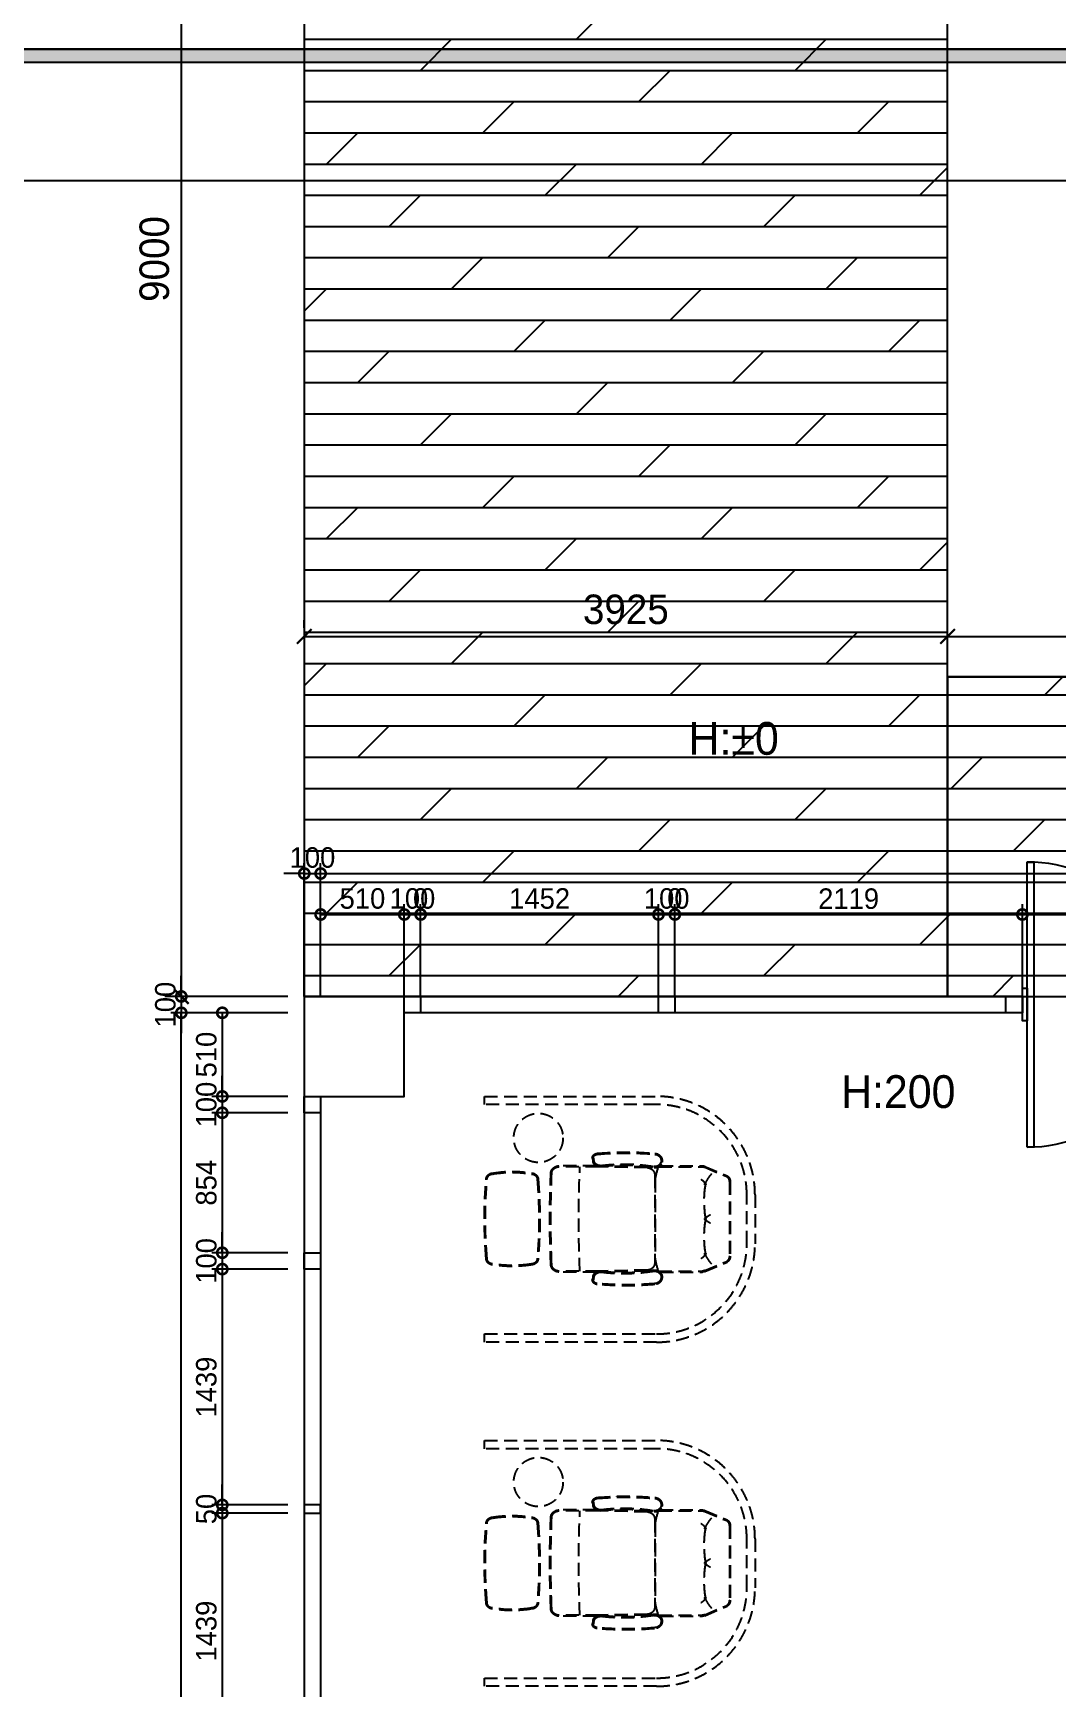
# Model space of a CAD drawing. Header units: millimetres. Extents: x 208943 to 287447, y 51026 to 80481.
# Drawn here: x 215189 to 221435, y 65186 to 75285 of the extents above; entities that cross this region are included whole.
import ezdxf
from ezdxf.enums import TextEntityAlignment as Align

# ---------------------------------------------------------------- set-up
doc = ezdxf.new("R2010")
doc.units = ezdxf.units.MM
doc.header["$LTSCALE"] = 100
doc.header["$PDMODE"] = 3
doc.linetypes.add('DH-HID2', pattern=[1.2, 0.8, -0.4])
doc.layers.get('DEFPOINTS').update_dxf_attribs({"color": 248})
for name, color, linetype in [('0-ELC TEXT', 7, 'Continuous'), ('07-DIM WAL', 5, 'Continuous'), ('2CONTINUOUS', 2, 'Continuous'), ('C-WALL2', 3, 'Continuous'), ('C-WIN', 4, 'Continuous'), ('CO-DO-FR', 7, 'Continuous'), ('CO-DOOR', 8, 'Continuous'), ('E-HAT', 251, 'Continuous'), ('F-SYM', 7, 'Continuous'), ('FORM(YOURNAME)-11', 1, 'Continuous'), ('FU-FURM', 251, 'DH-HID2')]:
    doc.layers.add(name, color=color, linetype=linetype)
doc.styles.add('HY울릉도L', font='Expo M.ttf')
doc.styles.add('YOURNAME', font='HY울릉도M.TTF')
doc.styles.add('코레일둥고', font='Korail_Round_Gothic_Medium.ttf')
doc.dimstyles.new('50', dxfattribs={"dimscale": 50, "dimtxt": 2.5, "dimasz": 2.5, "dimexe": 1.25, "dimexo": 2, "dimtad": 1, "dimdec": 0, "dimtxsty": 'HY울릉도L', "dimblk": 'DOTSMALL', "dimcen": 2.5, "dimclrd": 1, "dimclre": 1, "dimclrt": 7, "dimadec": 0, "dimazin": 0, "dimtfac": 1, "dimtdec": 0, "dimtix": 1, "dimtmove": 0, "dimatfit": 3, "dimldrblk": 'DOTSMALL', "dimfxl": 0, "dimarcsym": 0})
doc.dimstyles.new('YOURNAME-100', dxfattribs={"dimscale": 100, "dimtxt": 1.8, "dimasz": 0.9, "dimexe": 1, "dimexo": 3, "dimgap": 0.7, "dimtad": 1, "dimdec": 0, "dimzin": 0, "dimdsep": 46, "dimtxsty": 'YOURNAME', "dimblk": 'ARCHTICK', "dimcen": 0, "dimclrd": 1, "dimclre": 1, "dimclrt": 7, "dimadec": 0, "dimazin": 0, "dimtfac": 1, "dimtdec": 0, "dimtix": 1, "dimtmove": 2, "dimatfit": 3, "dimldrblk": 'ARCHTICK', "dimfxl": 0, "dimtolj": 1, "dimtzin": 0, "dimarcsym": 0})

# ---------------------------------------------------------------- blocks, each defined once
blk = doc.blocks.new('FORM-PLAN')
at = {"layer": 'FORM(YOURNAME)-11'}
h = blk.add_hatch(color=256, dxfattribs=at)
h.dxf.hatch_style = 1
h.paths.add_polyline_path([(-71444, 55115), (10556, 55115), (10556, 54915), (-71444, 54915)])
h.paths.add_polyline_path([(-71444, -2085), (10556, -2085), (10556, -2285), (-71444, -2285)])
at = {"layer": 'DEFPOINTS', "color": 158}
for points in [[(-71444, -2285), (10556, -2285), (10556, 55115), (-71444, 55115)], [(-69444, 53115), (-64, 53115), (-64, 1215), (-69444, 1215)]]:
    blk.add_lwpolyline(points, close=True, dxfattribs=at)
at = {"layer": 'FORM(YOURNAME)-11'}
blk.add_lwpolyline([(-71444, 55115), (10556, 55115), (10556, 54915), (-71444, 54915)], close=True, dxfattribs=at)
at = {"layer": 'FORM(YOURNAME)-11', "color": 3, "style": 'YOURNAME'}
for tag, height, p in [('1', 450, (9905, 18188)), ('2', 450, (9905, 17544)), ('3', 450, (9905, 16257)), ('4', 450, (9905, 14326)), ('5', 515, (9905, 12009)), ('6', 515, (9905, 9757)), ('7', 515, (9905, 7504)), ('8', 515, (9905, 5252)), ('9', 515, (9905, 2999)), ('10', 515, (5655, 811)), ('11', 515, (9905, 747)), ('12', 515, (5655, -1441)), ('13', 515, (9905, -1441))]:
    blk.add_attdef(tag, text='', height=height, dxfattribs=at).set_placement(p, align=Align.MIDDLE_RIGHT)
blk = doc.blocks.new('*U348')
at = {"layer": 'F-SYM', "xscale": 0.4000000000000001, "yscale": 0.4000000000000001, "zscale": 0.4000000000000001}
blk.add_blockref('FORM-PLAN', (239995, 53140), dxfattribs=at)
blk = doc.blocks.new('wjscpvudaus')
for p, q in [((220768, 71356), (220768, 78406)), ((224193, 71356), (220768, 71356))]:
    blk.add_line(p, q)
at = {"layer": '2CONTINUOUS'}
blk.add_lwpolyline([(216843, 69406), (216843, 68796), (217453, 68796), (217453, 69406)], close=True, dxfattribs=at)
blk = doc.blocks.new('D-014')
at = {"layer": 'CO-DO-FR'}
for points in [[(0, 200), (30, 200), (30, 0), (0, 0)], [(1800, 200), (1770, 200), (1770, 0), (1800, 0)]]:
    blk.add_lwpolyline(points, close=True, dxfattribs=at)
at = {"layer": 'CO-DOOR'}
for points in [[(30, -770), (30, 970), (70, 970), (70, -770)], [(1770, -770), (1770, 970), (1730, 970), (1730, -770)]]:
    blk.add_lwpolyline(points, close=True, dxfattribs=at)
for centre, start, end in [((30, 100), 270, 90), ((1770, 100), 90, 270)]:
    blk.add_arc(centre, 870, start, end, dxfattribs=at)
blk = doc.blocks.new('_DOTSMALL')
at = {"color": 0, "linetype": 'ByBlock', "const_width": 0.5}
blk.add_lwpolyline([(-0.0625, 0, 1), (0.0625, 0, 1)], format="xyb", close=True, dxfattribs=at)
blk = doc.blocks.new('*D254')
at = {"layer": '07-DIM WAL', "color": 1, "lineweight": -2}
for p, q in [((216743, 69306), (216030, 69306)), ((216093, 58706), (216093, 69306)), ((216743, 58706), (216030, 58706))]:
    blk.add_line(p, q, dxfattribs=at)
at = {"layer": 'DEFPOINTS', "color": 0}
for p in [(216093, 69306), (216843, 69306), (216843, 58706)]:
    blk.add_point(p, dxfattribs=at)
at = {"layer": '07-DIM WAL', "color": 1, "lineweight": -2, "xscale": 125, "yscale": 125, "zscale": 125}
for p, rotation in [((216093, 69306), 90), ((216093, 58706), 270)]:
    blk.add_blockref('_DOTSMALL', p, dxfattribs=dict(at, rotation=rotation))
at = {"layer": '07-DIM WAL', "color": 7, "insert": (215996, 64006), "char_height": 125, "attachment_point": 5, "rotation": 90, "style": 'HY울릉도L'}
blk.add_mtext('10600', dxfattribs=at)
blk = doc.blocks.new('*D255')
at = {"layer": '07-DIM WAL', "color": 1, "lineweight": -2}
for p, q in [((216093, 69406), (216093, 69531)), ((216743, 69406), (216030, 69406)), ((216093, 69406), (216093, 69306)), ((216743, 69306), (216030, 69306)), ((216093, 69306), (216093, 69181))]:
    blk.add_line(p, q, dxfattribs=at)
at = {"layer": 'DEFPOINTS', "color": 0}
for p in [(216843, 69406), (216093, 69306), (216843, 69306)]:
    blk.add_point(p, dxfattribs=at)
at = {"layer": '07-DIM WAL', "color": 1, "lineweight": -2, "xscale": 125, "yscale": 125, "zscale": 125}
for p, rotation in [((216093, 69406), 270), ((216093, 69306), 90)]:
    blk.add_blockref('_DOTSMALL', p, dxfattribs=dict(at, rotation=rotation))
at = {"layer": '07-DIM WAL', "color": 7, "insert": (215996, 69356), "char_height": 125, "attachment_point": 5, "rotation": 90, "style": 'HY울릉도L'}
blk.add_mtext('100', dxfattribs=at)
blk = doc.blocks.new('*D256')
at = {"layer": '07-DIM WAL', "color": 1, "lineweight": -2}
for p, q in [((216743, 69306), (216280, 69306)), ((216343, 69306), (216343, 68796)), ((216743, 68796), (216280, 68796))]:
    blk.add_line(p, q, dxfattribs=at)
at = {"layer": 'DEFPOINTS', "color": 0}
for p in [(216843, 69306), (216343, 68796), (216843, 68796)]:
    blk.add_point(p, dxfattribs=at)
at = {"layer": '07-DIM WAL', "color": 1, "lineweight": -2, "xscale": 125, "yscale": 125, "zscale": 125}
for p, rotation in [((216343, 69306), 90), ((216343, 68796), 270)]:
    blk.add_blockref('_DOTSMALL', p, dxfattribs=dict(at, rotation=rotation))
at = {"layer": '07-DIM WAL', "color": 7, "insert": (216246, 69051), "char_height": 125, "attachment_point": 5, "rotation": 90, "style": 'HY울릉도L'}
blk.add_mtext('510', dxfattribs=at)
blk = doc.blocks.new('*D257')
at = {"layer": '07-DIM WAL', "color": 1, "lineweight": -2}
for p, q in [((216343, 68796), (216343, 68921)), ((216743, 68796), (216280, 68796)), ((216343, 68796), (216343, 68696)), ((216743, 68696), (216280, 68696)), ((216343, 68696), (216343, 68571))]:
    blk.add_line(p, q, dxfattribs=at)
at = {"layer": 'DEFPOINTS', "color": 0}
for p in [(216843, 68796), (216343, 68696), (216843, 68696)]:
    blk.add_point(p, dxfattribs=at)
at = {"layer": '07-DIM WAL', "color": 1, "lineweight": -2, "xscale": 125, "yscale": 125, "zscale": 125}
for p, rotation in [((216343, 68796), 270), ((216343, 68696), 90)]:
    blk.add_blockref('_DOTSMALL', p, dxfattribs=dict(at, rotation=rotation))
at = {"layer": '07-DIM WAL', "color": 7, "insert": (216246, 68746), "char_height": 125, "attachment_point": 5, "rotation": 90, "style": 'HY울릉도L'}
blk.add_mtext('100', dxfattribs=at)
blk = doc.blocks.new('*D258')
at = {"layer": '07-DIM WAL', "color": 1, "lineweight": -2}
for p, q in [((216743, 68696), (216280, 68696)), ((216343, 68696), (216343, 67842)), ((216743, 67842), (216280, 67842))]:
    blk.add_line(p, q, dxfattribs=at)
at = {"layer": 'DEFPOINTS', "color": 0}
for p in [(216843, 68696), (216343, 67842), (216843, 67842)]:
    blk.add_point(p, dxfattribs=at)
at = {"layer": '07-DIM WAL', "color": 1, "lineweight": -2, "xscale": 125, "yscale": 125, "zscale": 125}
for p, rotation in [((216343, 68696), 90), ((216343, 67842), 270)]:
    blk.add_blockref('_DOTSMALL', p, dxfattribs=dict(at, rotation=rotation))
at = {"layer": '07-DIM WAL', "color": 7, "insert": (216246, 68269), "char_height": 125, "attachment_point": 5, "rotation": 90, "style": 'HY울릉도L'}
blk.add_mtext('854', dxfattribs=at)
blk = doc.blocks.new('*D259')
at = {"layer": '07-DIM WAL', "color": 1, "lineweight": -2}
for p, q in [((216343, 67842), (216343, 67967)), ((216743, 67842), (216280, 67842)), ((216343, 67842), (216343, 67742)), ((216743, 67742), (216280, 67742)), ((216343, 67742), (216343, 67617))]:
    blk.add_line(p, q, dxfattribs=at)
at = {"layer": 'DEFPOINTS', "color": 0}
for p in [(216843, 67842), (216343, 67742), (216843, 67742)]:
    blk.add_point(p, dxfattribs=at)
at = {"layer": '07-DIM WAL', "color": 1, "lineweight": -2, "xscale": 125, "yscale": 125, "zscale": 125}
for p, rotation in [((216343, 67842), 270), ((216343, 67742), 90)]:
    blk.add_blockref('_DOTSMALL', p, dxfattribs=dict(at, rotation=rotation))
at = {"layer": '07-DIM WAL', "color": 7, "insert": (216246, 67792), "char_height": 125, "attachment_point": 5, "rotation": 90, "style": 'HY울릉도L'}
blk.add_mtext('100', dxfattribs=at)
blk = doc.blocks.new('*D260')
at = {"layer": '07-DIM WAL', "color": 1, "lineweight": -2}
for p, q in [((216743, 67742), (216280, 67742)), ((216343, 67742), (216343, 66303)), ((216743, 66303), (216280, 66303))]:
    blk.add_line(p, q, dxfattribs=at)
at = {"layer": 'DEFPOINTS', "color": 0}
for p in [(216843, 67742), (216343, 66303), (216843, 66303)]:
    blk.add_point(p, dxfattribs=at)
at = {"layer": '07-DIM WAL', "color": 1, "lineweight": -2, "xscale": 125, "yscale": 125, "zscale": 125}
for p, rotation in [((216343, 67742), 90), ((216343, 66303), 270)]:
    blk.add_blockref('_DOTSMALL', p, dxfattribs=dict(at, rotation=rotation))
at = {"layer": '07-DIM WAL', "color": 7, "insert": (216246, 67022), "char_height": 125, "attachment_point": 5, "rotation": 90, "style": 'HY울릉도L'}
blk.add_mtext('1439', dxfattribs=at)
blk = doc.blocks.new('*D261')
at = {"layer": '07-DIM WAL', "color": 1, "lineweight": -2}
for p, q in [((216343, 66303), (216343, 66428)), ((216743, 66303), (216280, 66303)), ((216743, 66253), (216280, 66253)), ((216343, 66303), (216343, 66253)), ((216343, 66253), (216343, 66128))]:
    blk.add_line(p, q, dxfattribs=at)
at = {"layer": 'DEFPOINTS', "color": 0}
for p in [(216343, 66253), (216843, 66303), (216843, 66253)]:
    blk.add_point(p, dxfattribs=at)
at = {"layer": '07-DIM WAL', "color": 1, "lineweight": -2, "xscale": 125, "yscale": 125, "zscale": 125}
for p, rotation in [((216343, 66303), 270), ((216343, 66253), 90)]:
    blk.add_blockref('_DOTSMALL', p, dxfattribs=dict(at, rotation=rotation))
at = {"layer": '07-DIM WAL', "color": 7, "insert": (216246, 66278), "char_height": 125, "attachment_point": 5, "rotation": 90, "style": 'HY울릉도L'}
blk.add_mtext('50', dxfattribs=at)
blk = doc.blocks.new('*D262')
at = {"layer": '07-DIM WAL', "color": 1, "lineweight": -2}
for p, q in [((216743, 66253), (216280, 66253)), ((216343, 66253), (216343, 64813)), ((216743, 64813), (216280, 64813))]:
    blk.add_line(p, q, dxfattribs=at)
at = {"layer": 'DEFPOINTS', "color": 0}
for p in [(216843, 66253), (216343, 64813), (216843, 64813)]:
    blk.add_point(p, dxfattribs=at)
at = {"layer": '07-DIM WAL', "color": 1, "lineweight": -2, "xscale": 125, "yscale": 125, "zscale": 125}
for p, rotation in [((216343, 66253), 90), ((216343, 64813), 270)]:
    blk.add_blockref('_DOTSMALL', p, dxfattribs=dict(at, rotation=rotation))
at = {"layer": '07-DIM WAL', "color": 7, "insert": (216246, 65533), "char_height": 125, "attachment_point": 5, "rotation": 90, "style": 'HY울릉도L'}
blk.add_mtext('1439', dxfattribs=at)
blk = doc.blocks.new('*D271')
at = {"layer": '07-DIM WAL', "color": 1, "lineweight": -2}
for p, q in [((216843, 69406), (216843, 70219)), ((216943, 69406), (216943, 70219)), ((216843, 70156), (216718, 70156)), ((216843, 70156), (216943, 70156)), ((216943, 70156), (217068, 70156))]:
    blk.add_line(p, q, dxfattribs=at)
at = {"layer": 'DEFPOINTS', "color": 0}
for p in [(216943, 70156), (216843, 69306), (216943, 69306)]:
    blk.add_point(p, dxfattribs=at)
at = {"layer": '07-DIM WAL', "color": 1, "lineweight": -2, "xscale": 125, "yscale": 125, "zscale": 125}
blk.add_blockref('_DOTSMALL', (216843, 70156), dxfattribs=at)
at = {"layer": '07-DIM WAL', "color": 1, "lineweight": -2, "xscale": 125, "yscale": 125, "zscale": 125, "rotation": 180}
blk.add_blockref('_DOTSMALL', (216943, 70156), dxfattribs=at)
at = {"layer": '07-DIM WAL', "color": 7, "insert": (216893, 70253), "char_height": 125, "attachment_point": 5, "style": 'HY울릉도L'}
blk.add_mtext('100', dxfattribs=at)
blk = doc.blocks.new('*D272')
at = {"layer": '07-DIM WAL', "color": 1, "lineweight": -2}
for p, q in [((216943, 69406), (216943, 69969)), ((216943, 69906), (217453, 69906)), ((217453, 69406), (217453, 69969))]:
    blk.add_line(p, q, dxfattribs=at)
at = {"layer": 'DEFPOINTS', "color": 0}
for p in [(217453, 69906), (216943, 69306), (217453, 69306)]:
    blk.add_point(p, dxfattribs=at)
at = {"layer": '07-DIM WAL', "color": 1, "lineweight": -2, "xscale": 125, "yscale": 125, "zscale": 125, "rotation": 180}
blk.add_blockref('_DOTSMALL', (216943, 69906), dxfattribs=at)
at = {"layer": '07-DIM WAL', "color": 1, "lineweight": -2, "xscale": 125, "yscale": 125, "zscale": 125}
blk.add_blockref('_DOTSMALL', (217453, 69906), dxfattribs=at)
at = {"layer": '07-DIM WAL', "color": 7, "insert": (217198, 70003), "char_height": 125, "attachment_point": 5, "style": 'HY울릉도L'}
blk.add_mtext('510', dxfattribs=at)
blk = doc.blocks.new('*D273')
at = {"layer": '07-DIM WAL', "color": 1, "lineweight": -2}
for p, q in [((216943, 69406), (216943, 70219)), ((230266, 69406), (230266, 70219)), ((216943, 70156), (230266, 70156))]:
    blk.add_line(p, q, dxfattribs=at)
at = {"layer": 'DEFPOINTS', "color": 0}
for p in [(230266, 70156), (216943, 69306), (230266, 69306)]:
    blk.add_point(p, dxfattribs=at)
at = {"layer": '07-DIM WAL', "color": 1, "lineweight": -2, "xscale": 125, "yscale": 125, "zscale": 125, "rotation": 180}
blk.add_blockref('_DOTSMALL', (216943, 70156), dxfattribs=at)
at = {"layer": '07-DIM WAL', "color": 1, "lineweight": -2, "xscale": 125, "yscale": 125, "zscale": 125}
blk.add_blockref('_DOTSMALL', (230266, 70156), dxfattribs=at)
at = {"layer": '07-DIM WAL', "color": 7, "insert": (223604, 70253), "char_height": 125, "attachment_point": 5, "style": 'HY울릉도L'}
blk.add_mtext('13323', dxfattribs=at)
blk = doc.blocks.new('*D295')
at = {"layer": '07-DIM WAL', "color": 1, "lineweight": -2}
for p, q in [((217453, 69906), (217328, 69906)), ((217453, 69406), (217453, 69969)), ((217453, 69906), (217553, 69906)), ((217553, 69406), (217553, 69969)), ((217553, 69906), (217678, 69906))]:
    blk.add_line(p, q, dxfattribs=at)
at = {"layer": 'DEFPOINTS', "color": 0}
for p in [(217553, 69906), (217453, 69306), (217553, 69306)]:
    blk.add_point(p, dxfattribs=at)
at = {"layer": '07-DIM WAL', "color": 1, "lineweight": -2, "xscale": 125, "yscale": 125, "zscale": 125}
blk.add_blockref('_DOTSMALL', (217453, 69906), dxfattribs=at)
at = {"layer": '07-DIM WAL', "color": 1, "lineweight": -2, "xscale": 125, "yscale": 125, "zscale": 125, "rotation": 180}
blk.add_blockref('_DOTSMALL', (217553, 69906), dxfattribs=at)
at = {"layer": '07-DIM WAL', "color": 7, "insert": (217503, 70003), "char_height": 125, "attachment_point": 5, "style": 'HY울릉도L'}
blk.add_mtext('100', dxfattribs=at)
blk = doc.blocks.new('*D296')
at = {"layer": '07-DIM WAL', "color": 1, "lineweight": -2}
for p, q in [((217553, 69906), (217428, 69906)), ((217553, 69406), (217553, 69969)), ((217553, 69590), (217553, 69969)), ((217553, 69906), (217678, 69906))]:
    blk.add_line(p, q, dxfattribs=at)
at = {"layer": 'DEFPOINTS', "color": 0}
for p in [(217553, 69906), (217553, 69490), (217553, 69306)]:
    blk.add_point(p, dxfattribs=at)
at = {"layer": '07-DIM WAL', "color": 1, "lineweight": -2, "xscale": 125, "yscale": 125, "zscale": 125}
blk.add_blockref('_DOTSMALL', (217553, 69906), dxfattribs=at)
at = {"layer": '07-DIM WAL', "color": 1, "lineweight": -2, "xscale": 125, "yscale": 125, "zscale": 125, "rotation": 180}
blk.add_blockref('_DOTSMALL', (217553, 69906), dxfattribs=at)
at = {"layer": '07-DIM WAL', "color": 7, "insert": (217553, 70003), "char_height": 125, "attachment_point": 5, "style": 'HY울릉도L'}
blk.add_mtext('0', dxfattribs=at)
blk = doc.blocks.new('*D297')
at = {"layer": '07-DIM WAL', "color": 1, "lineweight": -2}
for p, q in [((217553, 69590), (217553, 69969)), ((217553, 69906), (219004, 69906)), ((219004, 69406), (219004, 69969))]:
    blk.add_line(p, q, dxfattribs=at)
at = {"layer": 'DEFPOINTS', "color": 0}
for p in [(219004, 69906), (217553, 69490), (219004, 69306)]:
    blk.add_point(p, dxfattribs=at)
at = {"layer": '07-DIM WAL', "color": 1, "lineweight": -2, "xscale": 125, "yscale": 125, "zscale": 125, "rotation": 180}
blk.add_blockref('_DOTSMALL', (217553, 69906), dxfattribs=at)
at = {"layer": '07-DIM WAL', "color": 1, "lineweight": -2, "xscale": 125, "yscale": 125, "zscale": 125}
blk.add_blockref('_DOTSMALL', (219004, 69906), dxfattribs=at)
at = {"layer": '07-DIM WAL', "color": 7, "insert": (218279, 70003), "char_height": 125, "attachment_point": 5, "style": 'HY울릉도L'}
blk.add_mtext('1452', dxfattribs=at)
blk = doc.blocks.new('*D298')
at = {"layer": '07-DIM WAL', "color": 1, "lineweight": -2}
for p, q in [((219004, 69906), (218879, 69906)), ((219004, 69406), (219004, 69969)), ((219004, 69906), (219104, 69906)), ((219104, 69406), (219104, 69969)), ((219104, 69906), (219229, 69906))]:
    blk.add_line(p, q, dxfattribs=at)
at = {"layer": 'DEFPOINTS', "color": 0}
for p in [(219104, 69906), (219004, 69306), (219104, 69306)]:
    blk.add_point(p, dxfattribs=at)
at = {"layer": '07-DIM WAL', "color": 1, "lineweight": -2, "xscale": 125, "yscale": 125, "zscale": 125}
blk.add_blockref('_DOTSMALL', (219004, 69906), dxfattribs=at)
at = {"layer": '07-DIM WAL', "color": 1, "lineweight": -2, "xscale": 125, "yscale": 125, "zscale": 125, "rotation": 180}
blk.add_blockref('_DOTSMALL', (219104, 69906), dxfattribs=at)
at = {"layer": '07-DIM WAL', "color": 7, "insert": (219054, 70003), "char_height": 125, "attachment_point": 5, "style": 'HY울릉도L'}
blk.add_mtext('100', dxfattribs=at)
blk = doc.blocks.new('*D299')
at = {"layer": '07-DIM WAL', "color": 1, "lineweight": -2}
for p, q in [((219104, 69906), (218979, 69906)), ((219104, 69406), (219104, 69969)), ((219104, 69406), (219104, 69969)), ((219104, 69906), (219229, 69906))]:
    blk.add_line(p, q, dxfattribs=at)
at = {"layer": 'DEFPOINTS', "color": 0}
for p in [(219104, 69906), (219104, 69306), (219104, 69306)]:
    blk.add_point(p, dxfattribs=at)
at = {"layer": '07-DIM WAL', "color": 1, "lineweight": -2, "xscale": 125, "yscale": 125, "zscale": 125}
blk.add_blockref('_DOTSMALL', (219104, 69906), dxfattribs=at)
at = {"layer": '07-DIM WAL', "color": 1, "lineweight": -2, "xscale": 125, "yscale": 125, "zscale": 125, "rotation": 180}
blk.add_blockref('_DOTSMALL', (219104, 69906), dxfattribs=at)
at = {"layer": '07-DIM WAL', "color": 7, "insert": (219104, 70003), "char_height": 125, "attachment_point": 5, "style": 'HY울릉도L'}
blk.add_mtext('0', dxfattribs=at)
blk = doc.blocks.new('*D300')
at = {"layer": '07-DIM WAL', "color": 1, "lineweight": -2}
for p, q in [((219104, 69406), (219104, 69969)), ((219104, 69906), (221224, 69906)), ((221224, 69406), (221224, 69969))]:
    blk.add_line(p, q, dxfattribs=at)
at = {"layer": 'DEFPOINTS', "color": 0}
for p in [(221224, 69906), (219104, 69306), (221224, 69306)]:
    blk.add_point(p, dxfattribs=at)
at = {"layer": '07-DIM WAL', "color": 1, "lineweight": -2, "xscale": 125, "yscale": 125, "zscale": 125, "rotation": 180}
blk.add_blockref('_DOTSMALL', (219104, 69906), dxfattribs=at)
at = {"layer": '07-DIM WAL', "color": 1, "lineweight": -2, "xscale": 125, "yscale": 125, "zscale": 125}
blk.add_blockref('_DOTSMALL', (221224, 69906), dxfattribs=at)
at = {"layer": '07-DIM WAL', "color": 7, "insert": (220164, 70002), "char_height": 125, "attachment_point": 5, "style": 'HY울릉도L'}
blk.add_mtext('2119', dxfattribs=at)
blk = doc.blocks.new('*D301')
at = {"layer": '07-DIM WAL', "color": 1, "lineweight": -2}
for p, q in [((221224, 69406), (221224, 69969)), ((221224, 69906), (223024, 69906)), ((223024, 69406), (223024, 69969))]:
    blk.add_line(p, q, dxfattribs=at)
at = {"layer": 'DEFPOINTS', "color": 0}
for p in [(223024, 69906), (221224, 69306), (223024, 69306)]:
    blk.add_point(p, dxfattribs=at)
at = {"layer": '07-DIM WAL', "color": 1, "lineweight": -2, "xscale": 125, "yscale": 125, "zscale": 125, "rotation": 180}
blk.add_blockref('_DOTSMALL', (221224, 69906), dxfattribs=at)
at = {"layer": '07-DIM WAL', "color": 1, "lineweight": -2, "xscale": 125, "yscale": 125, "zscale": 125}
blk.add_blockref('_DOTSMALL', (223024, 69906), dxfattribs=at)
at = {"layer": '07-DIM WAL', "color": 7, "insert": (222124, 70003), "char_height": 125, "attachment_point": 5, "style": 'HY울릉도L'}
blk.add_mtext('1800', dxfattribs=at)
blk = doc.blocks.new('F-120')
at = {"layer": 'FU-FURM'}
for p, q in [((675, 324), (448, 324)), ((690, 318), (448, 318)), ((988, 312), (690, 318)), ((988, 318), (740, 323)), ((1058, 318), (1323, 318)), ((1068, 339), (1070, 342)), ((1068, 324), (1324, 324)), ((1338, 315), (1472, 259)), ((1339, 321), (1475, 263)), ((1033, -267), (1033, 267)), ((1036, -241), (1036, 241)), ((1488, -227), (1488, 227)), ((1494, -227), (1494, 227)), ((402, -295), (402, -296)), ((1338, -315), (1472, -259)), ((1339, -321), (1475, -263)), ((690, -318), (448, -318)), ((675, -324), (448, -324)), ((988, -312), (690, -318)), ((988, -318), (740, -323)), ((1058, -318), (1323, -318)), ((1065, -324), (1324, -324)), ((1068, -339), (1070, -342)), ((1073, -336), (1073, -336))]:
    blk.add_line(p, q, dxfattribs=at)
for centre in [(1341, 213), (1341, 0), (1341, -212)]:
    blk.add_circle(centre, 5, dxfattribs=at)
for centre, radius, start, end in [((857, -1603), 2011, 85.0022, 94.9978), ((448, 274), 50, 90, 177.5759), ((448, 274), 44, 90, 177.5759), ((7239, 0), 6670, 177.2663, 182.7358), ((682, 370), 30, 90, 180), ((460, 323), 198, 8.4489, 14.1361), ((696, 358), 40, 188.4489, 277.5825), ((682, 370), 24, 90, 180), ((460, 323), 204, 9.8324, 14.1361), ((701, 365), 40, 189.8324, 277.2912), ((857, -1603), 2005, 85.0022, 94.9978), ((846, -774), 1103, 80.4, 97.5825), ((846, -774), 1109, 80.6287, 97.2912), ((988, 267), 45, 0, 90), ((1033, 359), 40, 260.6287, 335.1469), ((1037, 352), 40, 260.4, 335.1469), ((1033, 355), 45, 335.1469, 90), ((1033, 355), 39, 335.1469, 90), ((1503, 164), 473, 161.1345, 170.6787), ((1323, 278), 40, 67.0656, 90), ((1324, 284), 40, 67.0656, 90), ((2879, 0), 2885, 175.2281, 184.7719), ((2879, 0), 2879, 175.2281, 184.7719), ((44, 240), 40, 90, 180), ((44, 240), 34, 90, 180), ((163, -424), 714, 80.4001, 99.5999), ((163, -424), 708, 80.3882, 99.6118), ((282, 240), 40, 0, 90), ((282, 240), 34, 0, 90), ((-2553, 0), 2879, 355.2281, 4.7719), ((-2553, 0), 2885, 355.2281, 4.7719), ((6927, 0), 6534, 177.5759, 182.4241), ((7069, 0), 6670, 177.6228, 182.3735), ((1287, 191), 58.9, 26.4695, 61.7897), ((1943, 110), 608, 170.7046, 189.9934), ((1552, 124), 229, 138.2234, 156.1064), ((1449, 227), 39, 0, 54.2029), ((1449, 227), 45, 0, 54.2029), ((1392, -30), 58.9, 109.7444, 145.0646), ((1943, -110), 608, 170.0066, 189.1734), ((1392, 30), 58.9, 214.9354, 250.2556), ((44, -240), 40, 180, 270), ((44, -240), 34, 180, 270), ((163, 424), 714, 260.4001, 279.5999), ((163, 424), 708, 260.3882, 279.6118), ((282, -240), 40, 270, 0), ((282, -240), 34, 270, 0), ((448, -274), 50, 182.4241, 270), ((448, -274), 44, 182.4241, 270), ((988, -267), 45, 270, 0), ((1503, -164), 473, 189.3213, 198.8655), ((1287, -190), 58.9, 298.2103, 333.5305), ((1552, -124), 229, 203.8936, 221.7766), ((1449, -227), 39, 305.7971, 0), ((1449, -227), 45, 305.7971, 0), ((460, -323), 198, 345.8639, 351.5511), ((682, -370), 30, 180, 270), ((696, -358), 40, 82.4175, 171.5511), ((460, -323), 204, 345.8639, 350.1676), ((682, -370), 24, 180, 270), ((701, -365), 40, 82.7088, 170.1676), ((857, 1603), 2011, 265.0022, 274.9978), ((857, 1603), 2005, 265.0022, 274.9978), ((846, 774), 1103, 262.4175, 279.6), ((846, 774), 1109, 262.7088, 279.3713), ((1033, -359), 40, 24.8531, 99.3713), ((1037, -352), 40, 24.8531, 99.6), ((1033, -355), 45, 270, 24.8531), ((1033, -355), 39, 270, 24.8531), ((1323, -278), 40, 270, 292.9344), ((1324, -284), 40, 270, 292.9344)]:
    blk.add_arc(centre, radius, start, end, dxfattribs=at)
blk = doc.blocks.new('_ArchTick')
at = {"color": 0, "linetype": 'ByBlock', "const_width": 0.15}
blk.add_lwpolyline([(-0.5, -0.5), (0.5, 0.5)], dxfattribs=at)
blk = doc.blocks.new('*D335')
at = {"layer": '07-DIM WAL', "color": 1, "lineweight": -2}
for p, q in [((216843, 71656), (216843, 71703)), ((220768, 71656), (220768, 71703)), ((216843, 71603), (220768, 71603))]:
    blk.add_line(p, q, dxfattribs=at)
at = {"layer": 'DEFPOINTS', "color": 0}
for p in [(220768, 71603), (216843, 71356), (220768, 71356)]:
    blk.add_point(p, dxfattribs=at)
at = {"layer": '07-DIM WAL', "color": 1, "lineweight": -2, "xscale": 90, "yscale": 90, "zscale": 90, "rotation": 180}
blk.add_blockref('_ArchTick', (216843, 71603), dxfattribs=at)
at = {"layer": '07-DIM WAL', "color": 1, "lineweight": -2, "xscale": 90, "yscale": 90, "zscale": 90}
blk.add_blockref('_ArchTick', (220768, 71603), dxfattribs=at)
at = {"layer": '07-DIM WAL', "color": 7, "insert": (218805, 71767), "char_height": 180, "attachment_point": 5, "style": 'YOURNAME'}
blk.add_mtext('\\A1;3925', dxfattribs=at)
blk = doc.blocks.new('*D336')
at = {"layer": '07-DIM WAL', "color": 1, "lineweight": -2}
for p, q in [((220768, 71656), (220768, 71703)), ((224193, 71656), (224193, 71703)), ((220768, 71603), (224193, 71603))]:
    blk.add_line(p, q, dxfattribs=at)
at = {"layer": 'DEFPOINTS', "color": 0}
for p in [(224193, 71603), (220768, 71356), (224193, 71356)]:
    blk.add_point(p, dxfattribs=at)
at = {"layer": '07-DIM WAL', "color": 1, "lineweight": -2, "xscale": 90, "yscale": 90, "zscale": 90, "rotation": 180}
blk.add_blockref('_ArchTick', (220768, 71603), dxfattribs=at)
at = {"layer": '07-DIM WAL', "color": 1, "lineweight": -2, "xscale": 90, "yscale": 90, "zscale": 90}
blk.add_blockref('_ArchTick', (224193, 71603), dxfattribs=at)
at = {"layer": '07-DIM WAL', "color": 7, "insert": (222480, 71766), "char_height": 180, "attachment_point": 5, "style": 'YOURNAME'}
blk.add_mtext('\\A1;3425', dxfattribs=at)
blk = doc.blocks.new('*D337')
at = {"layer": '07-DIM WAL', "color": 1, "lineweight": -2}
for p, q in [((216543, 78406), (215993, 78406)), ((216093, 78406), (216093, 69406)), ((216543, 69406), (215993, 69406))]:
    blk.add_line(p, q, dxfattribs=at)
at = {"layer": 'DEFPOINTS', "color": 0}
for p in [(216843, 78406), (216093, 69406), (216843, 69406)]:
    blk.add_point(p, dxfattribs=at)
at = {"layer": '07-DIM WAL', "color": 1, "lineweight": -2, "xscale": 90, "yscale": 90, "zscale": 90}
for p, rotation in [((216093, 78406), 90), ((216093, 69406), 270)]:
    blk.add_blockref('_ArchTick', p, dxfattribs=dict(at, rotation=rotation))
at = {"layer": '07-DIM WAL', "color": 7, "insert": (215929, 73906), "char_height": 180, "attachment_point": 5, "rotation": 90, "style": 'YOURNAME'}
blk.add_mtext('\\A1;9000', dxfattribs=at)

msp = doc.modelspace()

# ---------------------------------------------------------------- hatches: boundary and pattern name
at = {"layer": 'E-HAT'}
h = msp.add_hatch(dxfattribs=at)
h.set_pattern_fill('DOLMIT', color=256, scale=30)
h.paths.add_polyline_path([(220767.9, 78406.3), (216842.9, 78406.3), (216842.9, 69406.3), (220767.9, 69406.3)])
h = msp.add_hatch(dxfattribs=at)
h.set_pattern_fill('DOLMIT', color=256, scale=30)
h.paths.add_polyline_path([(220767.9, 69406.3), (224192.9, 69406.3), (224192.9, 71356.3), (220767.9, 71356.3)])

# ---------------------------------------------------------------- linework, layer by layer
for points in [[(220767.9, 78406.3), (216842.9, 78406.3), (216842.9, 69406.3), (220767.9, 69406.3)], [(220767.9, 69406.3), (224192.9, 69406.3), (224192.9, 71356.3), (220767.9, 71356.3)]]:
    msp.add_lwpolyline(points, close=True)
at = {"layer": 'C-WALL2'}
msp.add_lwpolyline([(221223.9, 69406.3), (220767.9, 69406.3), (220767.9, 71356.3), (224192.9, 71356.3), (224192.9, 69406.3), (223023.9, 69406.3)], dxfattribs=at)
at = {"layer": 'C-WIN'}
for p, q in [((221223.9, 69406.3), (217452.9, 69406.3)), ((221223.9, 69306.3), (217452.9, 69306.3)), ((216842.9, 68796.3), (216842.9, 58606.3)), ((216942.9, 68796.3), (216942.9, 58606.3))]:
    msp.add_line(p, q, dxfattribs=at)
for points in [[(217452.9, 69406.3), (217552.9, 69406.3), (217552.9, 69306.3), (217452.9, 69306.3)], [(219004.5, 69406.3), (219104.5, 69406.3), (219104.5, 69306.3), (219004.5, 69306.3)], [(221123.9, 69406.3), (221223.9, 69406.3), (221223.9, 69306.3), (221123.9, 69306.3)], [(216842.9, 68796.3), (216942.9, 68796.3), (216942.9, 68696.3), (216842.9, 68696.3)], [(216842.9, 67842), (216942.9, 67842), (216942.9, 67742), (216842.9, 67742)], [(216842.9, 66252.7), (216942.9, 66252.7), (216942.9, 66302.7), (216842.9, 66302.7)]]:
    msp.add_lwpolyline(points, close=True, dxfattribs=at)
at = {"layer": 'FU-FURM'}
for p, q in [((217942.9, 68746.3), (217942.9, 68796.3)), ((217942.9, 68796.3), (218992.9, 68796.3)), ((218992.9, 68746.3), (217942.9, 68746.3)), ((219542.9, 67896.3), (219542.9, 68196.3)), ((219592.9, 68196.3), (219592.9, 67896.3)), ((217942.9, 67296.3), (217942.9, 67346.3)), ((217942.9, 67346.3), (218992.9, 67346.3)), ((218992.9, 67296.3), (217942.9, 67296.3)), ((217942.9, 66646.3), (217942.9, 66696.3)), ((217942.9, 66696.3), (218992.9, 66696.3)), ((218992.9, 66646.3), (217942.9, 66646.3)), ((219542.9, 65796.3), (219542.9, 66096.3)), ((219592.9, 66096.3), (219592.9, 65796.3)), ((217942.9, 65196.3), (217942.9, 65246.3)), ((217942.9, 65246.3), (218992.9, 65246.3)), ((218992.9, 65196.3), (217942.9, 65196.3))]:
    msp.add_line(p, q, dxfattribs=at)
for centre in [(218271.5, 68542.7), (218271.5, 66442.7)]:
    msp.add_circle(centre, 150, dxfattribs=at)
for centre, radius, start, end in [((218992.9, 68196.3), 600, 0, 90), ((218992.9, 68196.3), 550, 0, 90), ((218992.9, 67896.3), 600, 270, 0), ((218992.9, 67896.3), 550, 270, 0), ((218992.9, 66096.3), 600, 0, 90), ((218992.9, 66096.3), 550, 0, 90), ((218992.9, 65796.3), 600, 270, 0), ((218992.9, 65796.3), 550, 270, 0)]:
    msp.add_arc(centre, radius, start, end, dxfattribs=at)

# ---------------------------------------------------------------- block references
msp.add_blockref('*U348', (0, 0))
at = {"layer": '2CONTINUOUS'}
msp.add_blockref('wjscpvudaus', (0, 0), dxfattribs=at)
at = {"layer": 'CO-DOOR'}
msp.add_blockref('D-014', (221223.9, 69256.3), dxfattribs=at)
at = {"layer": 'FU-FURM', "xscale": -1, "rotation": 180}
for p in [(217948.3, 68048.2), (217948.3, 65948.2)]:
    msp.add_blockref('F-120', p, dxfattribs=at)

# ---------------------------------------------------------------- texts
at = {"layer": '0-ELC TEXT', "style": '코레일둥고'}
for s, p in [('H:±0', (219187.4, 70880.7)), ('H:200', (220117.8, 68725.3))]:
    msp.add_text(s, height=200, dxfattribs=at).set_placement(p)

# ---------------------------------------------------------------- dimensions: what is measured, and where the dimension line sits
at = {"layer": '07-DIM WAL'}
dim = msp.add_linear_dim(base=(216092.9, 69406.3), p1=(216842.9, 78406.3), p2=(216842.9, 69406.3), angle=90, dimstyle='YOURNAME-100', dxfattribs=at)
dim.commit()
dim.dimension.update_dxf_attribs({"geometry": '*D337', "text_midpoint": (215929.2, 73906.3)})
for base, p1, p2, dimstyle, picture, middle in [((220767.9, 71602.9), (216842.9, 71356.3), (220767.9, 71356.3), 'YOURNAME-100', '*D335', (218805.4, 71766.6)), ((224192.9, 71602.9), (220767.9, 71356.3), (224192.9, 71356.3), 'YOURNAME-100', '*D336', (222480.4, 71766.5)), ((216942.9, 70156.3), (216842.9, 69306.3), (216942.9, 69306.3), '50', '*D271', (216892.9, 70253.1)), ((230266, 70156.3), (216942.9, 69306.3), (230266, 69306.3), '50', '*D273', (223604.5, 70253.3)), ((217452.9, 69906.3), (216942.9, 69306.3), (217452.9, 69306.3), '50', '*D272', (217197.9, 70003.1)), ((217552.9, 69906.3), (217452.9, 69306.3), (217552.9, 69306.3), '50', '*D295', (217502.9, 70003.1))]:
    dim = msp.add_linear_dim(base=base, p1=p1, p2=p2, dimstyle=dimstyle, dxfattribs=at)
    dim.commit()
    dim.dimension.update_dxf_attribs({"geometry": picture, "text_midpoint": middle})
for base, p1, p2, picture, middle in [((217552.9155982, 69906.2526094), (217552.9155982, 69306.2526094), (217552.9155982, 69490.2816046), '*D296', (217552.9155982, 70003.1276094)), ((219004.5, 69906.3), (217552.9, 69490.3), (219004.5, 69306.3), '*D297', (218278.7, 70003.1)), ((219104.5, 69906.3), (219004.5, 69306.3), (219104.5, 69306.3), '*D298', (219054.5, 70003.1)), ((219104.4540597, 69906.2526094), (219104.4540597, 69306.2526094), (219104.4540597, 69306.2526094), '*D299', (219104.4540597, 70003.1276094)), ((221223.9, 69906.3), (219104.5, 69306.3), (221223.9, 69306.3), '*D300', (220164.2, 70001.6)), ((223023.9, 69906.3), (221223.9, 69306.3), (223023.9, 69306.3), '*D301', (222123.9, 70003.3))]:
    dim = msp.add_linear_dim(base=base, p1=p1, p2=p2, dimstyle='50', override={"dimtmove": 1}, dxfattribs=at)
    dim.commit()
    dim.dimension.update_dxf_attribs({"geometry": picture, "text_midpoint": middle})
for base, p1, p2, picture, middle in [((216092.9, 69306.3), (216842.9, 69406.3), (216842.9, 69306.3), '*D255', (215996, 69356.3)), ((216092.9, 69306.3), (216842.9, 58706.3), (216842.9, 69306.3), '*D254', (215996, 64006.3)), ((216342.9, 68796.3), (216842.9, 69306.3), (216842.9, 68796.3), '*D256', (216246, 69051.3)), ((216342.9, 68696.3), (216842.9, 68796.3), (216842.9, 68696.3), '*D257', (216246, 68746.3)), ((216342.9, 67842), (216842.9, 68696.3), (216842.9, 67842), '*D258', (216246, 68269.1)), ((216342.9, 67742), (216842.9, 67842), (216842.9, 67742), '*D259', (216246, 67792)), ((216342.9, 66302.7), (216842.9, 67742), (216842.9, 66302.7), '*D260', (216246, 67022.3)), ((216342.9, 66252.7), (216842.9, 66302.7), (216842.9, 66252.7), '*D261', (216246, 66277.7)), ((216342.9, 64813.4), (216842.9, 66252.7), (216842.9, 64813.4), '*D262', (216246, 65533))]:
    dim = msp.add_linear_dim(base=base, p1=p1, p2=p2, angle=90, dimstyle='50', override={"dimtmove": 1}, dxfattribs=at)
    dim.commit()
    dim.dimension.update_dxf_attribs({"geometry": picture, "text_midpoint": middle})

doc.saveas('drawing.dxf')
